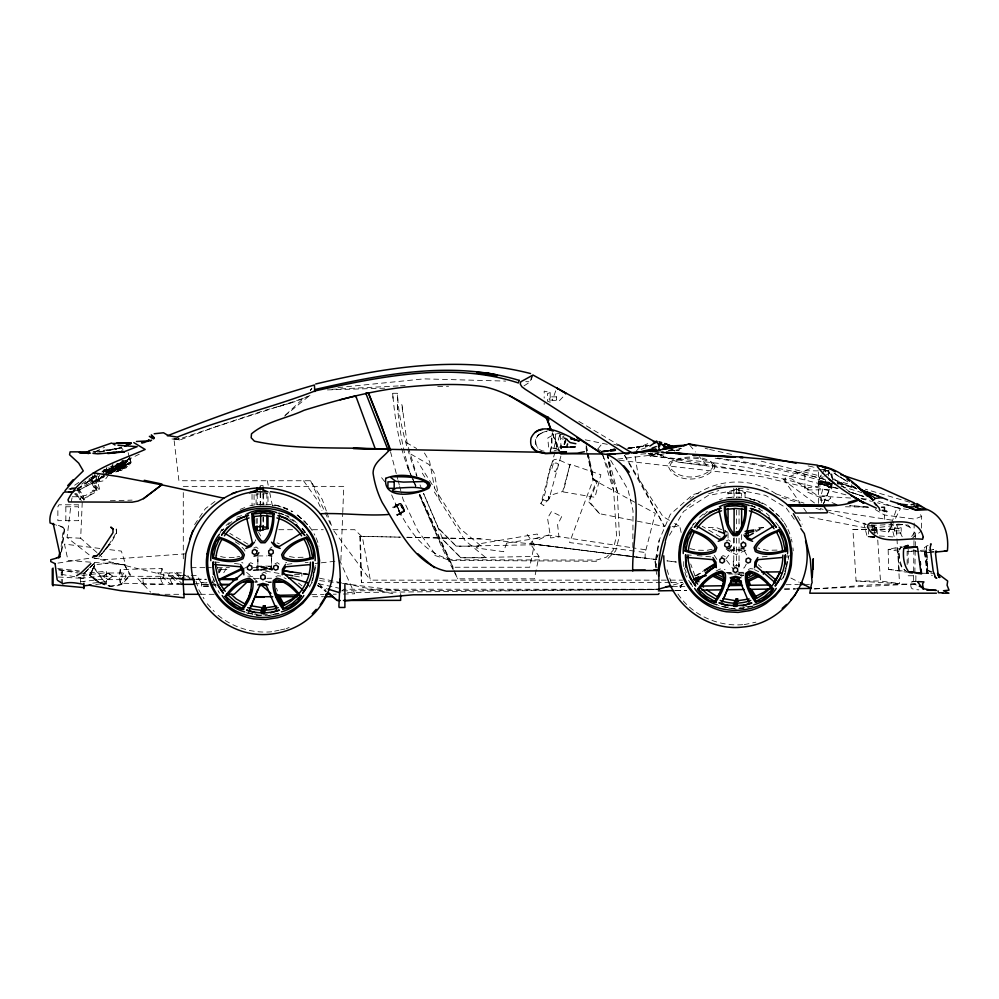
<?xml version="1.0" encoding="UTF-8"?>
<svg xmlns="http://www.w3.org/2000/svg" width="999" height="999" viewBox="0 0 999 999"><rect width="100%" height="100%" fill="white"/><g stroke="black" fill="none" stroke-linecap="round" stroke-linejoin="round"><path stroke-width="0.75" stroke-dasharray="5 3.75" d="M632.829 547.527L633.029 510.851L627.959 489.522L610.314 459.665M683.716 566.57L683.766 559.253M738.885 567.195L738.923 561.113L738.923 566.933M555.382 434.69L555.319 442.42L553.471 450.262M271.453 555.919L271.328 568.468L271.453 558.916M914.185 523.089L913.498 583.853L916.37 585.027M117.02 463.923L123.826 463.436L123.764 468.256L106.706 471.778M915.733 583.978L879.507 584.29L812.549 588.985L915.733 583.978L915.921 575.886L914.797 575.761L915.546 530.944L910.638 537.986M181.618 584.328L143.169 584.228L143.294 578.296M921.415 528.084L921.665 516.408L918.343 511.85M313.836 571.853L313.698 576.485L311.963 579.045M786.151 569.343L786.238 566.258M340.896 560.339L342.694 514.11M342.757 512.562L343.781 486.363L270.542 486.363M563.361 434.44L559.777 434.627L559.652 437.837L563.174 439.273M96.915 552.534L80.669 538.236L82.28 501.51M116.471 464.048L116.221 469.368L110.04 471.166L108.879 467.457M874.799 533.728L874.562 525.561L868.506 525.561M181.793 579.283L92.857 557.704L67.07 537.549L70.979 504.52M61.513 552.085L64.598 527.722L55.844 524.413M61.114 546.453L63.549 527.722L56.106 525.074M61.588 550.936L64.473 528.533M657.205 568.031L655.656 565.559L659.178 540.209L670.304 514.373L692.806 494.655L700.162 492.644M112.887 463.748L112.013 470.167L129.945 466.034L130.132 464.86L118.719 463.336M400.099 503.496L401.336 503.983L404.67 509.989L404.483 511.276L397.44 515.422L397.003 514.685L403.871 510.664L400.337 504.358L393.294 508.066L392.857 507.33L400.162 503.434L401.398 503.983L404.732 509.989L404.483 511.276L397.065 515.484L404.108 511.276L404.295 509.989L401.024 503.983L399.787 503.434L392.495 507.33L392.982 508.066L399.975 504.358L399.787 503.434M404.17 511.276L403.496 510.664L396.628 514.685L397.065 515.484L404.17 511.276L404.358 509.989L401.024 503.983L399.787 503.496L392.495 507.33M655.819 567.844L655.094 561.725L659.178 540.209M71.341 501.51L72.04 497.939M120.242 583.179L121.603 576.311L120.242 569.517L162.025 568.531L163.824 576.311L162.025 584.165L120.242 583.179L118.881 576.311L120.242 569.517M527.185 534.477L534.29 544.742L529.72 567.245L453.121 567.245L438.037 537.699L419.493 494.855M531.855 546.066L538.961 556.331L534.39 578.833L457.792 578.833L453.671 570.766M531.705 375.774L530.407 381.768L523.176 386.401M312.65 577.547L311.076 584.69L309.353 587.05M312.962 576.123L313.898 571.828M314.21 570.404L315.784 563.261M312.625 580.869L316.071 565.159M784.465 573.264L783.528 577.559L781.805 579.919M784.777 571.84L785.726 567.557M786.038 566.121L788.223 556.131M784.764 575.162L787.886 560.876M788.199 559.452L789.148 555.169M786.7 557.255L787.274 554.732M162.025 568.531L160.24 576.311L162.025 584.165M837.299 488.586L825.286 485.189L808.104 487.724L807.117 491.933L836.038 504.295M560.889 456.118L549.138 498.788L544.255 503.858L543.831 505.594L540.859 503.621L559.777 434.627M547.589 500.836L551.123 495.079L562.674 491.496L570.042 464.922L557.055 459.103L553.958 459.727C545.929 471.915 548.801 487.275 542.582 499.85L547.589 500.836L548.826 496.266L549.138 498.788M818.306 470.879L804.882 470.729L804.882 489.96L831.717 489.71L831.905 483.716M564.472 442.969L565.834 438.086M255.294 541.096L255.694 539.772M105.532 471.441L106.768 467.52M104.083 469.268L102.56 476.535M871.915 529.058L888.523 532.242L897.002 507.629L900.461 508.503L893.168 523.001M555.744 390.809L552.235 400.562L559.527 400.562L566.321 393.456M563.936 444.23L565.359 440.322M108.741 474.75L104.408 480.619L96.99 482.105L100.025 473.813M823.501 503.796L831.967 483.653L824.362 483.653L821.453 493.968L821.702 506.518M126.236 460.089L127.348 460.714L124.813 462.512L121.778 470.417L118.943 470.229L116.895 464.298L118.594 463.061M533.004 375.037L530.407 381.768L525.774 381.643M823.501 503.683L831.967 483.653M599.525 513.698L589.198 501.386L597.489 481.243L596.366 481.418L588.461 501.573L599.525 513.698L635.789 520.866M550.312 451.81L551.985 445.816L551.985 434.003M564.285 444.692L565.958 440.584M564.71 444.018L565.859 441.246M106.394 584.228L93.844 567.045L90.135 575.199L94.705 564.997L109.665 562.712L124.563 564.997L130.744 575.199L122.09 584.04C110.352 589.885 98.027 583.354 89.51 575.199L94.705 564.997L90.447 575.199L100.524 582.804L110.589 586.388L98.227 581.755L90.135 575.199M550.012 451.436L551.61 445.629L551.61 434.253M219.88 533.329L221.691 529.32M692.332 526.198L693.531 523.526M655.656 565.559L655.094 561.725L658.229 554.82M95.092 474.138L90.559 481.056L94.518 476.298L98.988 473.863M933.89 551.523L924.937 552.634L924.574 553.384L927.472 569.83L931.343 572.439M888.523 532.242L892.507 524.325M681.93 584.228L680.194 587.624L684.178 585.264M540.859 503.621L543.831 497.989M746.265 564.135L744.305 567.844L739.884 568.768M79.87 499.787L81.481 496.753L75.075 493.444M65.834 520.679L65.834 506.768L66.883 504.795M928.146 545.304L924.387 547.564L926.548 571.191L926.86 572.852L932.404 575.661M219.38 572.764L221.503 568.955M907.941 572.427L902.497 568.406L899.837 560.364L898.85 551.223L901.448 546.578L888.161 549.363L888.648 569.393L906.455 572.19M211.613 583.241L213.798 579.345M218.182 571.553L219.643 568.955L226.011 568.955L222.302 575.162M218.419 572.989L220.692 568.955M547.477 430.919L541.97 432.642L538.324 435.114C532.966 440.696 536.451 450.699 544.255 451.198M101.111 554.695L110.165 544.23L116.533 533.354L116.408 528.958L116.533 533.354L116.221 529.333L116.284 532.667L109.116 544.355L100.824 554.87M669.38 535.352L683.603 511.401L707.891 495.641L737.2 489.71L765.571 495.392L786.151 507.879L795.679 521.316M564.16 435.427L562.999 437.687L562.612 436.725M821.303 474.975L819.667 477.472L819.105 484.016L825.661 484.016L825.511 480.082M822.127 473.726L824.587 469.992M121.728 460.839L127.535 460.402L116.771 464.547M194.605 524.637L205.419 508.628L217.557 499.537M123.888 572.976L121.603 576.311L123.888 579.657L126.174 576.311L123.888 572.976L107.817 572.976L103.047 576.311L107.817 579.657L123.888 579.657M108.029 467.894L113.124 469.43L109.653 473.763M927.284 572.976L925.623 549.3L924.699 547.015M309.715 585.851L312.312 582.305M781.305 579.895L783.89 576.348M96.99 482.105L103.484 475.237M311.925 388.249L310.277 390.422L312.188 388.012M725.699 559.19L733.978 548.439L739.847 549.637M597.902 448.951L602.609 443.032M680.669 448.076L679.02 450.137L670.616 450.799M101.96 476.061L99.038 479.632L97.178 476.348L92.17 477.709M120.854 465.097L116.721 470.104L115.11 470.104L115.11 465.097L120.854 465.097L126.174 463.748M129.882 457.679L126.423 461.763L130.07 458.491M106.181 547.777L109.116 544.355M98.851 556.905L102.959 552.297M103.996 551.148L110.165 544.23M130.007 457.317L126.299 461.451L129.62 458.354M636.425 450.911L639.897 447.053L650.911 442.295M117.083 471.041L123.576 464.173L125.062 464.173L118.506 471.041L117.083 471.041L117.083 466.583L123.576 464.173M109.665 586.388L121.166 584.04L129.82 575.199L130.744 575.199M84.628 572.852L88.774 568.656M89.81 567.594L93.906 563.648L89.86 567.532M93.844 567.045L89.51 575.199L99.588 582.804M85.877 571.391L88.861 568.493M607.991 558.391L615.659 550.973L619.43 536.076L617.27 491.371L607.717 455.357M84.653 572.564L86.801 570.504M91.109 566.371L94.393 563.086L92.283 565.072M655.319 453.608L650.399 456.568L649.725 455.894L652.747 453.009M285.539 414.997L303.284 398.464L215.684 426.835L179.583 440.072L170.929 438.773L179.458 438.948L262.487 411.076L294.443 401.798L309.965 395.554M101.973 472.04L104.907 469.368M104.72 470.417L110.414 471.903L113.124 469.43M226.061 525.437L229.345 522.527M221.553 530.731L223.739 528.796M228.122 524.912L233.579 520.067M221.603 531.043L223.539 529.32M699.612 517.332L706.168 511.513M703.845 514.872L708.216 510.988M693.081 524.762L695.991 522.19M81.731 484.14L88.399 479.383L97.427 491.196L84.316 498.301L79.558 498.913L76.249 492.669M78.072 488.786L78.072 491.258L83.891 499.975L96.441 489.46L95.879 475.487L87.974 478.946M341.708 590.971L343.781 589.235L658.316 589.235M94.893 452.247L96.004 451.323L121.541 447.914L123.014 449.65M284.515 416.096L309.528 395.616L304.533 397.889M686.8 507.092L695.067 500.399M112.512 470.479L114.061 469.243L117.77 468.693L116.284 469.93L112.512 470.479L114.548 470.916L115.784 469.68L114.061 469.243M911.775 538.648L921.353 531.006M125.312 465.784L130.557 461.638L120.242 468.319L125.312 465.784L124.076 466.521M248.539 564.31L250.599 562.724L252.972 563.711M720.991 557.18L723.039 555.594L725.424 556.58M831.343 485.314L828.383 487.549L828.383 483.341M108.491 473.514L112.138 470.791L122.153 467.632L123.077 466.221L113.374 469.368L107.318 473.076M689.922 499.275C713.661 478.346 751.81 475.949 777.359 494.88M269.842 548.501L271.965 546.977M95.941 475.886L77.385 488.848M107.817 579.657L112.575 576.311L107.817 572.976M538.324 435.114L541.171 433.204L546.416 431.655M104.408 474.088L107.38 472.09L124.937 465.284L111.276 466.283M77.335 488.923L86.975 482.542L84.216 483.928M541.171 433.204L537.699 435.489C534.765 439.061 534.128 444.992 537.949 448.164M97.265 475.799L84.69 483.953L86.975 482.542M285.527 562.986L286.651 562.262M111.401 470.979L113.062 469.93M79.558 498.913L83.516 496.441L78.072 487.724M695.054 576.061L702.921 571.153M683.528 583.753L679.645 586.151L683.478 585.714M696.49 575.786L702.971 571.803M110.252 473.601L132.417 461.513L106.219 474.75M916.208 581.093L910.539 582.255L910.963 586.95L911.712 588.436L914.06 589.485L918.818 589.86M70.167 488.898L75.912 488.099M261.975 573.501L264.223 572.177L266.408 573.501M823.251 476.735L817.07 480.369L831.905 489.023M824.487 476.011L830.669 472.377M734.427 566.371L736.675 565.047L738.848 566.371M118.943 470.229L123.576 467.52L123.077 460.901L119.43 462.45M109.241 472.952L112.45 471.103L111.526 468.693L108.242 470.541L109.241 472.952L108.304 470.541M106.668 475.049L125.499 464.173L130.744 463.186L130.494 458.616M110.464 473.026L115.597 470.104L123.451 467.882L122.215 463.061L123.951 462.45L125.674 466.77L121.104 467.207L119.93 464.235L120.979 467.02L109.278 473.401M102.185 471.403L112.887 465.509M755.893 531.843L763.648 527.597L755.681 527.597M104.833 475.437L74.488 490.759L78.821 490.259L103.983 476.598M78.771 482.417L72.952 486.426M78.821 490.259L104.795 476.498M110.664 473.151L128.022 464.173M716.071 571.016L720.204 568.955L725.024 569.48M103.546 471.715L139.248 454.208M253.709 548.101L256.019 546.977L258.142 548.501M726.148 540.971L728.471 539.847L730.581 541.371M211.913 582.867L214.685 581.53M95.117 451.785L104.52 447.302M244.343 568.294L248.576 566.296M539.123 539.472L548.526 535.077L636.051 548.339M641.208 449.275L648.576 446.915M122.215 463.061L105.832 470.479L107.13 473.763M745.791 550.224L736.088 554.557L727.372 550.224M275 563.711L277.385 562.662L279.433 564.248M286.376 628.671L289.123 627.447M106.394 470.354L110.589 468.506M240.11 509.403L247.028 506.73M275.861 576.61L277.847 575.749L280.694 576.086L286.201 578.833M748.313 569.48L750.299 568.618L753.146 568.955M121.166 464.048L124.813 462.512M105.469 472.215L109.291 470.604L113.998 470.104L113.936 468.756L109.665 469.243L103.859 471.903L105.157 471.228L111.463 473.264M111.276 467.632L127.722 461.151L111.276 467.632L113.187 472.952L126.423 467.757L124.013 462.624L123.202 468.993L113.187 472.952M117.457 466.396L123.014 465.909L117.457 466.396L119.256 465.909L118.069 466.221M550.187 392.532L547.415 393.643L547.415 401.123L550.187 402.235L550.187 392.532L544.193 391.108L544.193 398.126M121.503 446.978L117.27 448.601L99.9 451.873L92.919 451.998M814.46 502.959L785.476 481.418L784.977 478.271L813.96 467.195M755.194 530.769L763.648 527.597L755.194 529.595M103.047 472.065L124.937 465.284M921.665 516.408L914.497 519.068L884.39 514.997L875.299 509.54M117.083 466.333L119.805 465.347M902.809 547.015L900.586 547.814L899.038 550.287C898.401 557.33 898.613 566.758 905.594 570.691M117.083 463.986L127.535 460.402M554.158 450.836L559.79 449.001M236.863 517.157L246.616 514.035M708.566 493.793L718.805 490.546M719.467 499.6L722.314 498.701M278.621 406.68L294.443 401.798M874.562 530.506L875.424 530.819L870.017 530.556M673.326 584.977L682.329 582.417M920.616 551.398L926.61 551.398L933.59 549.425L928.92 549.775M548.526 535.077L534.303 538.786L530.219 543.681L634.402 556.967M110.04 471.166L114.061 470.167L112.762 465.159M268.768 615.584L277.872 613.623M753.358 605.844L736.675 609.427L718.418 605.519M716.221 487.037L725.037 485.177M274.638 631.156L279.033 630.219M280.507 629.919L284.915 628.983M744.143 624.65L755.893 622.152M278.509 613.786L269.98 615.571L262.737 615.571M752.384 606.356L742.419 608.441L730.856 608.441L719.542 606.056M249.862 505.831L255.619 504.645M236.938 556.942L239.698 556.381M712.15 549.25L706.643 550.362L696.315 550.162L688.323 548.239M92.233 490.447L94.093 490.072M613.773 449.55L602.522 451.56M256.119 504.695L256.119 493.906L263.224 494.093L267.982 493.169L267.982 503.946M121.541 447.914L101.011 451.873L93.444 451.835M601.81 451.286L614.572 448.926M602.21 451.298L615.047 448.926M97.54 452.11L121.041 447.914M560.077 433.266L554.083 434.315L547.777 438.024L548.588 447.177L555.943 448.788L561.201 448.539M62.438 571.553L61.264 571.74L61.264 582.679M61.264 572.852L62.438 572.664M640.746 454.145L651.261 453.271M57.93 563.111L92.857 557.704M286.975 564.373L293.918 563.386M762.2 556.843L769.18 556.031M615.746 449.787L601.985 451.723L615.746 449.987M627.984 448.064L647.864 445.254M663.998 453.971L657.879 454.845L649.35 454.095M615.709 449.912L602.01 451.773L615.946 449.937M627.884 448.251L647.739 445.716M615.396 449.887L601.535 451.735L615.409 449.962M643.106 446.191L627.709 448.239L649.288 445.566M628.296 448.289L648.363 445.629M627.934 448.376L647.764 445.766M902.234 524.55L876.847 527.659L867.944 524.837M898.85 551.223L888.161 549.363L902.147 548.763M617.769 459.065L648.363 455.519L717.469 463.249L747.764 467.632L793.755 477.222L838.573 488.474M82.018 575.461L106.456 572.664M80.494 578.421L106.456 575.449M80.494 581.755L106.456 578.783M92.707 583.141L106.456 581.568M95.767 584.465L106.456 583.241L106.456 571.066L80.494 574.025L80.494 584.54M253.159 570.441L271.728 568.369M315.06 563.511L319.705 562.986M321.253 562.812L339.822 560.739L354.657 593.806L342.382 594.055M337.912 387.612L423.901 378.871L505.706 381.094M601.935 452.048L615.496 450.686M257.105 504.495L273.351 504.707A56.306 56.306 0 0 1 292.807 511.688M261.551 615.009L257.168 615.446L246.054 611.775M263.012 614.872L267.395 614.435M274.688 613.698L279.071 613.261M739.834 607.292L744.218 606.855M745.679 606.718L751.51 606.131M260.165 485.776L263.099 485.502M260.09 504.532L264.485 504.12M731.081 497.539L725.224 498.101L734.028 496.915L745.803 497.577A56.306 56.306 0 0 1 767.756 506.106L779.882 516.97M601.535 451.973L615.384 450.661M658.691 452.122L663.324 451.698M247.752 576.086L252.585 576.61M907.142 564.535L907.142 551.398L927.372 549.887M94.281 558.079L105.032 559.69L185.764 553.808M874.537 537.1L867.207 536.75L863.735 523.276L864.61 523.214M872.264 536.451L868.006 536.75L874 537.125M924.937 552.634L929.532 552.31M872.214 532.917L876.473 532.667M305.17 562.524L308.117 562.375M332.043 389.31L398.913 385.914M400.462 385.826L405.132 385.589M208.729 586.538L201.536 586.151L208.391 585.876M832.155 483.778L818.493 484.265L818.493 481.98L829.108 482.367M822.751 484.265L831.905 483.941M831.717 484.09L818.181 484.265L818.181 481.98L828.845 482.067M837.474 483.903L841.795 483.778L841.795 482.48L837.474 482.342M201.536 586.151L201.536 582.679L207.03 582.504M208.729 584.939L201.536 584.54L209.753 584.278M327.36 389.91L387.974 388.074M437.699 386.576L448.588 386.251M818.181 484.265L831.23 483.866M668.331 450.449L679.02 450.137L668.88 450.025M110.315 500.736L132.105 500.124M534.29 544.742L456.281 546.291L438.598 528.483L423.564 493.419M538.961 556.331L460.939 557.879L443.256 540.072L423.613 493.568M871.403 524.85C884.302 526.648 900.673 519.98 911.587 528.596L907.941 525.062L895.092 524.35M311.676 594.655L323.963 594.417M333.167 594.23L336.238 594.18M303.097 557.255L294.255 557.43L287.375 556.106M777.022 550.099L766.708 550.299L757.841 547.914M195.692 579.457L206.531 579.283M254.545 578.521L259.191 578.446M266.945 578.321L271.591 578.246M672.389 586.538L684.852 586.338M786.076 584.715L798.538 584.515M806.318 584.39L809.44 584.34M675.511 590.571L686.463 590.397M784.515 588.823L795.429 588.648M726.136 572.489L732.317 572.427M738.498 572.352L744.68 572.277M675.561 590.634L686.463 590.509M784.527 589.323L795.429 589.198M347.402 592.619L659.053 589.235M871.003 529.395L896.44 529.27L899.537 583.616L856.068 581.018L852.921 529.395L870.017 529.345M871.578 529.345L896.44 529.27M194.056 578.109L142.982 578.296L143.169 584.228M342.545 590.846L656.505 589.622M412.075 477.709C399.962 451.223 395.129 422.102 392.669 393.281L397.365 393.281C398.751 421.878 407.018 449.438 416.733 476.161M411.95 477.847C403.384 454.433 399.388 429.632 397.327 404.87L402.035 404.87L407.03 442.832L416.983 476.098M326.336 510.988L322.265 499.475L310.577 480.744L178.908 480.744L173.838 437.962L179.583 440.072M837.162 482.48L841.795 482.48M837.162 483.778L841.795 483.778M183.292 486.363L250.287 486.363M71.528 487.849L75.912 487.849M68.744 488.961L74.363 489.148L69.73 488.961M72.265 496.753L77.835 496.753L81.394 500.561M272.752 505.706L275.861 505.706M65.834 506.768L78.634 506.768L78.634 520.679L57.867 520.679L57.867 506.768L58.978 504.795L78.571 504.795L78.634 506.768M672.165 526.548L679.832 526.548L681.143 532.504M868.506 526.985L874.562 526.985M894.405 528.658L901.198 528.658M852.921 529.395L869.492 529.395M278.796 529.707L294.118 529.707M312.525 529.707L323.251 529.707M332.954 529.707L354.782 529.707L362.387 537.125L370.354 580.144L658.254 580.144M872.214 530.569L876.473 530.569M894.405 530.881L901.198 530.881M901.198 533.041L894.405 533.041L894.405 527.784L901.198 527.784L901.198 533.966M669.917 582.554L361.401 582.554L359.79 536.313L400.924 537.137M875.062 536.75L868.006 536.75L874.762 537.1M728.046 549.925L741.645 549.925M730.007 550.224L742.145 550.224M907.142 551.398L919.117 551.398M931.056 552.21L934.152 552.21M257.854 555.919L266.92 555.919M256.855 566.121L272.19 566.121L272.19 569.642L256.855 569.642L256.855 566.121L271.865 568.668M257.854 566.421L257.967 568.468L257.854 556.231L257.854 566.421L271.453 566.421M191.146 567.657L205.369 567.657M206.606 567.657L211.388 567.657M217.42 567.657L229.408 567.657M252.772 567.657L271.79 567.657M226.935 569.642L218.157 569.642L216.558 566.121M181.381 572.852L168.893 572.852L181.306 582.829M727.185 573.164L731.63 573.164M739.048 573.164L744.979 573.164M922.114 573.289L934.764 573.289M728.658 574.025L733.116 574.025M734.602 574.025L743.506 574.025M294.505 574.525L310.327 574.525L302.672 573.414M740.534 575.262L743.506 575.262M740.546 575.387L743.568 575.387M184.877 575.574L179.033 575.574L181.356 579.07M908.191 575.761L914.797 575.761M103.047 576.311L163.824 576.311M661.288 580.144L668.868 580.144M670.391 580.144L682.529 580.144M856.068 581.018L880.494 581.018L899.537 583.616M671.465 582.554L682.329 582.554M201.536 582.679L207.293 583.004M181.506 583.728L169.942 583.728L157.58 572.852L167.283 572.852L178.346 583.728M194.031 583.728L201.348 583.728L197.327 575.574L187.987 575.574L189.523 578.296M121.166 584.04L122.09 584.04M211.114 584.228L215.497 584.228M201.536 584.54L209.315 584.54M212.799 585.089L216.371 585.089M164.997 594.305L181.93 594.305M200.387 594.305L214.236 594.305M312.737 596.715L323.514 596.715M261.301 615.571L247.09 613.186M742.657 624.65C716.295 626.922 688.873 613.486 675.711 590.359M271.691 631.78C251.661 633.603 231.431 626.985 216.271 613.786M596.553 561.288L449.8 560.364L433.603 555.044M456.031 546.103L481.381 546.291L459.99 528.483L417.644 461.6M460.701 557.692L486.038 557.879L464.647 540.072L432.43 488.911M257.692 581.992L254.62 581.967L257.592 582.017M268.431 582.08L271.503 582.105L268.344 582.117M253.659 569.929L272.29 570.104M824.262 470.954L831.717 471.041M181.019 578.921L137.55 578.296L150.674 592.17M196.541 579.145L205.856 579.27M845.441 506.768L869.879 507.18L849.887 505.432M407.155 537.275L478.733 538.736L532.517 543.98L634.477 556.78M234.191 557.492L223.876 557.292L215.884 555.369M359.79 536.313L401.623 537.212M406.693 537.312L480.644 538.911M818.181 481.98L829.782 482.342M822.751 481.98L828.858 482.205M656.543 453.534L678.096 462.137L706.842 465.659L699.213 456.518M678.733 448.289L681.555 448.414M912.087 581.318L916.533 581.53M80.669 538.236L67.07 537.549M58.329 577.022L83.953 578.421L58.329 573.763M686.825 554.944L691.271 555.194M214.373 562.075L220.304 562.425M876.473 528.409L872.214 528.159L872.214 527.172L876.473 527.534L876.473 533.603M850.661 498.039L818.243 496.016L791.72 478.883L784.977 478.271M861.463 498.713L867.631 499.1M879.382 535.951L892.781 536.925M697.127 555.569L711.113 556.868M819.729 469.48L826.573 470.067M908.378 509.677L894.467 507.33L876.41 500.337M888.648 569.393L905.231 571.278M738.199 488.224L748.888 489.31M849.712 505.656L868.443 507.567M59.228 569.817L79.308 571.977M619.305 460.277L763.099 476.91L808.104 487.724M57.68 568.543L79.308 570.916M648.301 453.733L657.879 454.845L656.63 450.674M99.838 548.451L64.473 544.105L68.007 560.489L125.674 564.76L121.354 551.098L105.981 549.2M636.013 556.98L656.106 559.502M631.668 556.443L532.517 543.98M633.204 556.63L656.268 559.527M635.926 557.167L645.079 558.329L645.267 549.737L637.587 548.576M319.568 580.569L340.996 583.279M342.52 583.478L400.649 590.846L400.649 593.856M678.096 462.137L747.152 471.041L783.378 479.008L846.091 494.88M826.21 509.927L895.054 520.641M634.452 551.098L569.542 542.557L593.219 479.695L655.282 513.324L645.267 552.509L636.001 551.298M234.453 563.448L241.471 564.373M738.099 574.113L742.032 575.362M260.689 567.657L272.727 569.33M302.809 573.488L310.327 574.525M265.659 581.243L269.58 582.504M272.04 568.993L262.862 567.657L271.903 569.617M717.469 458.054L747.764 462.512L793.755 471.403L826.248 479.782M715.184 458.191L750.237 463.811L796.603 473.763L832.105 483.653M651.448 455.581L747.152 471.041M928.958 571.003L931.967 571.49M58.329 569.78L77.922 573.026M256.855 569.642L279.358 573.476M294.368 576.023L301.86 577.31L301.86 573.776M865.883 527.909L810.014 517.22L808.241 514.672M637.3 521.166L664.497 526.548L638.898 479.133L624.687 455.369M585.239 439.822L607.467 444.38M319.48 578.159L396.141 594.405M245.966 612.649L259.653 615.584M318.494 583.741L340.809 588.586M808.066 465.896L815.584 467.569M709.627 449.463L732.367 454.62M897.002 507.629L877.447 502.822M761.176 461.151L821.253 476.273M861.026 498.663L871.478 501.311M793.755 471.403L826.623 479.882M705.144 448.289L708.129 449.075M909.59 502.197L865.371 489.21M823.001 469.642L830.419 471.703M834.515 480.019L852.172 485.152M852.309 492.819L863.81 496.328M613.761 444.205L618.056 445.504M841.008 486.251L861.85 492.607M837.961 483.104L856.842 488.948M851.21 492.37L863.773 496.69M110.352 473.351L107.442 472.465L106.144 473.076L110.901 470.916L114.248 470.541L113.936 468.756M317.857 585.976L326.573 588.673M848.763 491.67L864.772 496.69M838.573 482.967L856.355 488.586M855.094 487.899L837.936 482.442L855.281 487.949M781.842 497.465L799.65 503.121M815.983 508.316L823.401 510.676M829.345 512.562L866.458 524.363M750.149 505.581L757.242 507.892L763.673 511.675M279.121 513.174L283.379 514.572M776.061 493.918L804.008 503.134M820.179 508.454L823.126 509.428M750.112 498.701L759.952 501.948M725.449 606.942L729.62 608.316M276.261 505.369L287.5 509.078M114.548 448.901L116.533 449.587M751.086 505.619L759.827 508.741M278.646 512.749L288.823 516.396M277.06 542.882L279.308 543.718M717.032 530.769L708.578 527.597L716.483 527.597L721.852 529.782M655.269 453.047L663.748 456.268L657.13 453.271M855.818 487.587L850.574 485.564L855.556 487.649M723.189 530.319L728.558 532.504M672.315 449.65L675.112 450.786M670.804 449.263L674.7 451.011M391.62 494.88C403.146 521.84 421.528 555.082 453.446 559.815L596.553 560.052L606.318 557.217L613.061 550.474L616.52 535.576L613.686 490.946L607.817 456.818M656.992 453.221L663.448 456.143M98.227 581.755L100.524 582.804M754.52 569.642L758.641 571.703M116.895 464.298L118.007 464.86M790.871 578.034L799 582.142M863.735 523.276L865.808 524.388M720.466 537.062L702.222 526.248M248.014 544.205L229.782 533.379M406.268 442.557L416.645 448.526M410.926 454.145L429.108 464.585L434.303 473.176L439.185 499.388M597.489 481.243L593.831 479.133L588.274 453.971M596.366 481.418L592.782 479.32L587.162 454.095M752.047 505.719L754.57 507.205M284.79 515.034L293.793 520.317L297.103 523.326M289.685 518.781L297.252 523.226M578.833 421.391L618.731 445.017M669.405 520.354L662.886 516.471L638.898 479.133L634.702 454.47M674.612 523.451L679.832 526.548M277.922 513.324L280.12 514.635M597.639 449.038L602.959 452.247M714.185 555.194L717.22 559.827M241.733 562.325L242.919 563.049M847.914 481.918L839.635 476.785L845.454 480.407M833.953 473.101L845.441 480.357M235.264 541.758L239.086 544.205L244.38 549.687L245.567 552.397M183.978 574.525L189.173 577.872L187.812 575.574M174.7 572.852L180.569 577.035M297.69 514.997L308.404 525.212M845.828 488.873L850.099 492.232M317.707 585.152L326.248 591.858L317.757 585.114M834.864 473.576L839.01 476.848M298.489 583.091L301.948 585.876M844.767 488.036L834.44 479.008L828.995 472.34M177.298 437.1L179.458 438.948M176.86 572.852L181.456 576.81M246.578 572.315L258.204 582.355M74.638 493.968L77.835 496.753M98.077 553.558L105.032 559.69M766.233 513.186L769.555 516.196M318.269 583.316L326.074 590.384M770.142 507.967L778.87 515.896M297.69 515.097L305.332 522.04M758.328 564.772L761.388 567.707M438.598 528.483L456.281 546.291M443.256 540.072L460.939 557.879M207.28 603.783L214.273 611.563M689.685 445.104L695.404 451.96M90.072 478.646L100.087 490.884L95.879 475.487M833.69 479.695L828.296 470.979M381.606 477.709L385.364 482.467M775.686 522.302L778.546 525.961M302.285 528.221L306.106 533.104M726.623 560.389L733.978 570.004M333.866 530.931L370.354 580.144M435.152 554.058L417.769 530.569L403.059 499.35L401.186 492.207M780.856 518.081L783.441 521.653M309.265 526.411L311.85 529.982A54.271 54.271 0 0 1 314.822 535.139M301.935 528.708L305.357 533.454M302.397 528.558L305.881 533.429M303.534 480.744L316.82 499.475L321.953 510.464M783.378 479.008L800.249 503.209M803.795 508.304L807.354 513.399M422.302 473.176L424.837 477.11M77.435 488.386L82.218 495.891L85.614 495.454L95.392 490.134L89.148 478.396M113.624 466.958L115.597 470.104L113.624 466.895M424.438 452.997L429.632 461.6L434.515 487.812M90.322 479.195L96.441 489.46M797.627 516.458L802.16 524.238M198.739 589.71L204.021 598.788M691.158 584.69L686.063 575.899L684.278 570.404M213.624 583.029L219.443 593.081M624.55 455.444L664.497 526.548M399.975 504.358L403.496 510.664M258.616 532.267L260.639 535.963M744.243 550.536L746.89 555.481M124.563 564.997L129.82 575.199M452.997 569.43L442.707 549.275L419.218 495.005M896.29 524.512L902.209 536.75M91.059 477.347L97.427 491.196M310.577 480.744L330.407 524.113M407.742 467.719L410.939 474.725M411.588 476.123L413.499 480.332M414.135 481.73L416.059 485.939M419.892 494.355L453.121 567.245M415.609 486.313L413.698 482.105L415.509 486.438M419.443 494.717L453.321 569.018M453.958 570.417L457.792 578.833M695.017 575.861L690.684 563.985M172.04 583.728L168.394 575.574L178.346 575.574L180.981 582.38M684.303 567.919L687.849 575.961M690.809 582.667L692.582 586.688M212.45 576.386L215.996 584.44M412.699 479.145L414.548 483.429M655.094 561.725L656.668 565.484M602.946 455.419L617.27 491.371M552.697 433.991L559.403 450.911L552.472 432.654M420.055 484.89L421.166 487.812M98.102 476.336L99.713 480.681L93.906 483.828L92.283 475.586M648.826 453.421L649.725 455.894M828.196 470.604L829.245 473.576M326.848 512.425L332.455 528.259M552.26 433.341L558.453 451.024M276.523 588.186L277.485 590.983M110.414 471.903L109.603 469.493L111.214 468.381L123.951 466.895L123.826 463.436M667.02 569.717L671.191 582.579M195.954 581.143L197.814 586.85M602.372 453.971L613.686 490.946M832.766 480.369L831.343 475.424L828.383 473.139L828.383 475.986M83.891 499.975L83.516 496.441M390.522 451.785L396.678 475.024M397.065 476.473L397.814 479.333M398.189 480.769L399.313 485.052M399.687 486.488L400.811 490.771M890.758 523.214L894.28 537M128.147 452.672L129.258 457.18M129.633 458.678L130.744 463.186M586.85 452.697L585.639 445.666M587.499 453.371L593.031 479.195L587.936 453.446M791.445 539.123L792.032 541.995M267.307 480.744L268.207 485.189M269.718 492.607L272.44 505.969M586.438 445.879L587.637 451.935M725.524 530.257L726.023 533.029M607.317 453.846L611.088 476.473M586.113 445.879L586.85 450.324M655.993 569.368L656.88 577.01M792.931 547.852L793.231 550.824M884.39 514.997L884.752 519.318M402.522 411.975L402.035 404.87M397.852 400.399L397.365 393.281M897.676 549.3L899.287 570.441M560.189 434.79L561.088 447.003M397.327 404.87L397.827 411.975M392.669 393.281L393.156 400.399M877.035 529.395L877.334 533.953M877.746 540.022L880.494 581.018M360.464 536.313L361.401 582.554M733.316 565.671L733.303 561.113L733.303 565.471M926.61 551.398L926.61 573.289M908.191 549.3L908.191 566.421M874.562 525.561L874.562 534.09M868.506 530.569L868.506 534.09M831.905 474.25L831.905 477.035M831.717 473.763L831.717 476.785M831.717 483.953L831.717 489.71M825.411 468.756L825.411 472.028M818.368 472.09L818.368 503.796M745.042 497.827L745.042 493.231L728.046 493.231L728.046 497.827M741.832 574.65L741.832 576.81M741.645 493.231L741.645 496.291M741.645 534.602L741.645 540.721M739.048 488.249L739.048 497.614M739.048 510.102L739.048 527.272M739.048 538.199L739.048 566.283M736.45 488.249L736.45 497.614M736.45 510.102L736.45 528.833M736.45 538.199L736.45 566.283M734.103 493.231L734.103 496.291M734.103 537.662L734.103 549.925M733.79 488.249L733.79 497.614M733.79 538.199L733.79 566.283M728.046 533.066L728.046 540.721M650.399 452.959L650.399 456.568M544.193 402.909L544.193 404.458M266.87 493.356L266.87 504.145M263.224 494.093L263.224 504.882M263.224 517.195L263.224 524.9M263.099 493.194L263.099 503.946M263.099 516.246L263.099 523.926M260.689 492.669L260.689 504.994M260.202 492.519L260.202 505.207M257.23 493.756L257.23 504.532M257.23 518.381L257.23 524.537M256.119 518.556L256.119 527.797M254.083 494.58L254.083 503.846M252.035 494.343L252.035 505.119M183.292 492.582L183.292 562.549M83.953 572.664L83.953 581.755M62.5 570.566L62.5 584.964M316.084 537.824A54.271 54.271 0 0 1 318.993 546.253M283.304 507.867A56.006 56.006 0 0 1 291.895 511.825M297.09 515.172A56.006 56.006 0 0 1 308.354 526.048M784.302 522.839A54.271 54.271 0 0 1 787.274 528.009M787.924 529.333A54.271 54.271 0 0 1 791.058 537.674M749.787 498.938A56.006 56.006 0 0 1 764.347 504.695M712.774 464.985L712.524 467.819C702.946 479.445 680.107 480.482 670.616 468.319L670.117 465.409L671.54 462.574C683.316 456.306 699.125 457.067 711.113 462.387L712.774 464.985M714.934 464.672L714.635 468.131C704.894 482.367 673.001 483.953 668.019 465.159L669.817 462.013C682.841 455.457 703.858 454.27 714.934 464.672M569.48 466.158L563.299 491.933L594.954 497.315L600.886 474.75L570.279 464.235L569.48 466.158M553.284 463.686L551.735 469.18L555.506 471.903L558.416 464.048L556.068 462.937L553.284 463.686M506.668 543.056L503.646 551.71L476.261 547.939L480.831 543.556L537.275 534.028L538.511 538.049L506.668 543.056M94.705 564.997L89.823 575.199L97.802 581.63L105.769 584.04L93.594 567.295L94.705 564.997M561.688 516.595L557.604 524.7L558.965 537L550.624 537.924L547.539 518.144L551.485 511.525L561.688 516.595M125.737 462.812L124.138 465.596L125.737 462.812M125.986 461.888L125 463.686L127.722 461.026L125.986 461.888M126.91 461.276L125.437 463.061L124.313 463.061L126.91 461.276M125.25 463.186L122.84 465.284L125.25 463.186M830.606 498.051L828.558 500.212L820.279 500.212L820.279 495.891L828.558 495.891L830.606 498.051M108.179 572.976L103.484 576.311L108.179 579.657L112.949 576.311L108.179 572.976M736.088 489.085L727.372 492.919L745.791 492.919L736.088 489.085M556.618 396.853L549.263 396.853L549.263 400.075L556.618 400.075L556.618 396.853M676.186 562.025L666.92 560.851L676.248 562.025M396.94 505.844L395.579 504.358L400.711 515.172L396.94 505.844M397.252 505.844L395.954 504.358L401.086 515.172L397.252 505.844M926.36 546.153L928.034 573.663L926.36 546.153"/><path stroke-width="1.5" d="M213.287 561.987C212.75 572.902 216.383 583.99 223.077 592.607M312.712 562.512C313.074 573.401 309.365 584.465 302.61 592.994M685.739 554.845C685.202 565.759 688.835 576.86 695.529 585.476M733.353 577.847L733.366 580.894L738.798 580.894L738.823 577.847M785.152 555.382C785.514 566.271 781.817 577.335 775.049 585.864M315.122 560.614C315.696 551.186 312.5 541.558 306.581 534.215M787.562 553.483C788.149 544.055 784.939 534.428 779.033 527.085M181.618 584.328L193.931 584.353L193.981 581.855M658.616 576.273C657.392 544.667 669.78 510.601 699.362 495.516C730.494 478.783 772.814 485.514 795.491 513.074L827.022 512.824L827.759 512.087L823.863 506.331L788.511 505.969M813.036 569.305L813.298 558.703L812.249 577.434M312.712 571.153L312.987 561.888M313.087 558.803L313.174 555.719M785.152 564.023L785.439 554.757M785.539 551.673L785.626 548.588M340.172 578.833L338.898 606.356M262.337 612.012L262.063 608.366L262.987 607.842L263.923 608.366L264.123 610.951L263.649 612.012L262.337 612.012L261.863 610.951M734.777 604.87L734.515 601.236L735.439 600.711L736.363 601.236L736.563 603.821L736.101 604.87L734.777 604.87L734.315 603.821M903.608 549.612C902.946 556.88 903.808 564.747 908.066 570.879M306.518 537.262L306.456 538.324C297.54 541.558 288.149 546.453 283.366 554.994L284.166 557.442C293.007 561.538 303.509 559.964 312.6 557.367L313.336 558.229C303.821 561.338 292.17 563.399 282.904 558.691L281.643 554.72C286.263 545.417 297.015 540.272 306.518 537.262A24.613 24.276 71.9 0 1 313.324 558.229M785.189 550.899L783.066 540.646L778.97 530.132C769.467 533.141 758.716 538.286 754.095 547.589L755.356 551.56C764.622 556.268 776.273 554.208 785.776 551.098A24.613 24.276 71.9 0 0 778.97 530.132M272.877 515.409C272.552 524.463 270.517 534.315 264.248 541.171L261.676 541.171C255.157 533.916 253.234 523.538 252.934 514.048L251.948 513.648C251.823 523.651 253.571 535.377 260.876 542.757L265.047 542.757C272.352 535.377 274.101 523.651 273.976 513.648L268.281 511.663L257.63 511.663L251.948 513.648M59.903 556.231L60.352 552.435M923.276 589.173L922.589 583.791L923.95 581.88L918.019 581.605M584.378 451.748L577.272 453.171L561.438 453.421L559.278 452.185L566.445 451.748C554.732 453.434 527.172 458.329 531.031 438.086C539.722 419.243 564.11 434.24 576.648 440.247L570.866 438.573L579.245 440.996L570.591 438.524M731.718 578.521L731.318 581.381L731.318 580.207M738.798 580.894L738.923 580.019L733.303 580.019M724.4 506.518C724.263 516.52 726.011 528.246 733.328 535.614L737.487 535.614C744.804 528.246 746.553 516.52 746.428 506.518L740.734 504.532L730.082 504.532L724.4 506.518L735.701 505.856L746.091 507.042M811.5 583.916L809.777 593.194L936.438 593.194M213.311 557.504L215.572 547.315L219.867 537.787M685.764 550.374L688.011 540.184L692.319 530.656M659.053 589.235L658.741 570.504L665.421 542.007M279.37 517.519L273.576 542.557L275.824 545.267L279.196 546.528L301.174 533.316M751.822 510.377L746.028 535.427L748.276 538.136L751.648 539.385L773.626 526.173M254.458 542.157L250.949 546.453L245.791 548.439M726.91 535.027L723.401 539.323L718.244 541.308M192.844 530.469L185.764 553.808L183.292 579.657L194.143 579.482M665.322 540.909L669.954 526.685M566.508 447.24L567.619 443.893M248.614 597.976L251.448 589.585M722.951 585.252L723.9 582.454M243.881 574.837L243.544 569.343L240.509 564.71M716.32 567.694L715.996 562.212L712.949 557.579M249.563 609.452L260.177 584.69M250.799 607.055L257.742 589.772M722.015 602.31L732.005 578.683L735.439 577.759L738.885 578.608L748.913 602.297M723.776 598.551L726.96 590.434M551.011 429.77L546.54 418.494L547.839 417.195L602.372 453.971L607.255 454.47L649.974 451.136L658.628 452.085M660.039 445.017L659.49 446.428L656.643 440.996M671.927 446.253L664.81 443.531L663.698 446.316L667.956 448.089M728.571 586.538L729.657 583.94M779.482 573.301L773.588 582.917M189.723 538.973C195.667 522.602 207.455 508.953 221.99 499.537M263.923 608.366L262.462 609.228M265.147 605.981L263.699 606.843L263.299 605.981L265.147 605.981L265.347 608.566M736.363 601.236L734.914 602.097M737.599 598.851L736.138 599.712L735.739 598.851L737.599 598.851L737.799 601.423M225.087 596.465C230.794 588.286 239.198 579.782 249.438 578.209L252.809 580.594C254.383 590.834 248.938 601.386 242.944 609.365L237.125 607.704L228.534 601.423L225.087 596.465L226.149 596.728M697.539 589.335C703.246 581.156 711.65 572.652 721.877 571.078L725.262 573.451C726.822 583.703 721.39 594.255 715.396 602.235L709.577 600.574L700.986 594.293L697.539 589.335L698.601 589.597M550.711 428.921L547.102 418.618L547.839 417.195C527.022 406.106 507.442 391.583 483.916 386.713C457.467 382.879 430.656 384.652 404.17 387.212C370.005 391.021 336.863 400.187 304.083 410.264C286.9 418.344 266.221 421.403 251.486 433.828L251.174 437.774L254.445 441.183C298.239 450.649 343.981 446.541 388.536 449.338M648.851 451.436L649.35 450.512L656.218 449.275L650.586 449.4L635.102 453.009M561.263 452.372L561.438 453.421M327.46 593.556L320.217 604.894M798.413 589.023L794.68 595.541L790.659 599.987M800.661 585.114L802.16 582.504M258.891 552.609L257.243 555.382L254.058 556.181M731.343 545.479L729.682 548.251L726.51 549.05M389.073 450.287C383.316 457.492 373.226 462.5 373.077 473.076C374.55 483.366 377.61 493.344 382.292 502.622C397.927 527.759 414.573 564.547 446.516 571.191L658.741 570.504M245.017 603.796L247.889 599.138M717.469 596.653L721.066 590.846M283.104 609.365L288.861 607.642L297.527 601.423L300.899 596.403C295.117 588.249 286.813 579.907 276.623 578.146L273.251 580.594C271.666 590.846 277.123 601.348 283.104 609.365L283.691 608.441M755.556 602.235L761.3 600.511L769.967 594.293L773.338 589.26C767.569 581.118 759.265 572.777 749.063 571.003L745.691 573.451C744.118 583.716 749.575 594.205 755.556 602.235L756.143 601.298M63.674 492.432C57.455 501.698 48.402 510.914 50.075 522.964L54.77 524.587M298.614 599.437L301.211 595.579M302.947 593.006L308.142 585.289M771.066 592.295L773.663 588.436M775.386 585.876L780.594 578.159M303.808 595.541C298.701 603.496 290.534 609.477 281.381 611.875M776.26 588.399C771.141 596.353 762.974 602.335 753.833 604.745M224.413 535.851C230.132 527.247 239.136 520.716 249.088 517.932M696.865 528.721C702.584 520.117 711.575 513.586 721.528 510.801M221.628 535.389C227.834 525.824 237.537 518.381 248.589 515.409M694.954 527.06C701.036 518.006 710.501 511.138 721.041 508.266M219.405 534.29C213.374 541.57 210.327 551.261 210.801 560.676M691.857 527.147C685.826 534.44 682.779 544.118 683.254 553.546M219.468 537.262L215.759 542.095L212.525 552.21L212.65 558.229C222.09 561.45 233.891 563.511 243.082 558.691L244.343 554.795C239.735 545.442 228.996 540.272 219.468 537.262L219.53 538.386C228.409 541.695 237.899 546.453 242.62 555.057L241.82 557.504C232.904 561.538 222.452 560.064 213.311 557.442L212.65 558.229M691.92 530.132L688.211 534.952L684.977 545.079L685.102 551.098C694.542 554.32 706.343 556.368 715.534 551.56L716.783 547.652C712.175 538.299 701.448 533.141 691.92 530.132L691.982 531.256C700.861 534.552 710.351 539.31 715.072 547.927L714.273 550.374C705.344 554.408 694.904 552.934 685.764 550.299L685.102 551.098M221.903 534.502L227.572 527.172M690.571 532.255L692.469 529.807M694.355 527.372L700.024 520.029M64.972 490.759L74.301 479.695L83.267 470.916L78.696 463.124L69.543 454.72L70.105 451.873L88.911 451.823M227.023 595.691C232.58 588.548 240.06 581.83 249.101 579.932L251.224 581.443C252.185 591.146 247.74 600.674 242.357 608.503L242.944 609.365M701.585 585.127L703.346 583.054M699.475 588.561C705.019 581.406 712.499 574.7 721.553 572.789L723.663 574.313C724.637 584.003 720.192 593.543 714.809 601.373L715.396 602.235M262.175 609.153L264.223 606.78L266.271 609.153M262.312 609.964L260.939 611.55L261.738 613.536L264.248 613.536L265.047 611.55L262.987 609.165M735.301 601.223L736.675 599.637L738.036 601.223M734.764 602.822L733.391 604.407L734.19 606.393L736.7 606.393L737.487 604.407L735.439 602.035M312.175 613.786L316.196 609.34M786.638 604.432L782.205 608.416M649.887 446.078L655.594 442.232M67.695 485.626L73.252 479.632M659.053 593.506L658.254 594.368L653.983 594.43L413.324 594.805L344.892 600.799M248.239 580.931L234.228 594.305L226.536 594.305M872.577 500.899L875.299 498.364L882.167 497.677L887.636 499.912M796.053 463.199L744.867 453.047L688.723 443.956L683.666 445.691L651.023 451.436M299.975 596.603L292.158 603.608L283.104 608.766M772.414 589.46L764.61 596.478L755.556 601.635M296.303 595.192L292.07 598.975L280.831 604.795M767.694 588.998L764.522 591.833L753.283 597.664M233.179 580.369L236.401 577.634M222.964 590.159L242.42 573.314L242.158 569.742L240.235 566.77L214.635 564.547M257.705 584.89L262.987 583.428L268.356 584.89M696.64 580.644L702.409 575.961M695.416 583.029L714.872 566.183L714.61 562.612L712.687 559.627L687.075 557.417M730.144 577.759L735.439 576.298L740.796 577.759M222.914 498.788C244.98 484.89 273.564 484.652 296.915 495.641C333.454 512.812 342.907 555.881 339.635 592.694L328.022 589.11M133.779 442.594L145.155 449.463C117.345 461.9 82.88 470.404 68.007 499.787L68.744 501.948L132.168 502.197L137.924 501.086L143.544 498.613L161.713 484.827L223.726 498.176M143.544 498.613L161.713 484.827L117.957 476.473L93.282 472.827M60.215 556.78L58.479 558.016L59.653 553.071L53.159 523.401M151.648 440.122L150.837 440.684L148.489 439.697M74.95 490.484L72.515 492.12L64.66 491.995M285.414 564.647L282.442 569.28L282.18 574.837M757.866 557.517L754.894 562.15L754.62 567.694M704.233 570.329L714.722 563.798M704.27 571.003L714.635 564.622M76.661 575.699L80.732 573.226L90.872 563.586M693.843 579.457L696.44 577.897M708.104 570.866L713.286 567.732M246.903 513.986C255.856 508.853 267.307 509.103 276.823 512.662M719.342 506.843C728.308 501.723 739.747 501.973 749.262 505.519M693.468 579.745L698.776 576.598M705.406 572.652L716.021 566.346M282.305 606.318C297.465 599.388 308.354 584.49 310.152 567.894A47.253 47.253 0 0 0 310.414 562.25M754.757 599.188C769.917 592.257 780.806 577.347 782.604 560.751A47.253 47.253 0 0 0 782.854 555.119M745.129 536.213L748.139 536.076L753.308 533.254M56.194 558.266L59.166 556.655M746.453 573.713L750.436 571.64M746.453 575.874L751.76 573.114M535.352 432.092L538.998 430.294M746.89 578.284L755.119 574.263M746.89 580.444L757.854 575.099M746.89 582.23L759.228 576.223M218.831 579.532L242.357 568.169M218.968 580.282L242.932 568.968M124.912 446.153L131.369 443.219L116.533 443.094M930.444 544.168L931.118 543.856L930.131 547.502L933.228 571.428L935.576 577.434L936.75 578.296L934.952 576.997M315.097 390.921C269.98 408.404 222.29 418.956 177.298 437.1L168.581 435.739L163.511 432.767L154.183 433.766M905.656 546.453L908.191 545.404L904.157 546.615M778.895 531.193C769.992 534.415 760.601 539.323 755.818 547.852L756.605 550.299C765.459 554.395 775.961 552.834 785.052 550.237L785.776 551.098M272.977 514.048L273.976 513.648M746.428 506.518L745.429 506.918C745.104 516.396 743.306 526.823 736.7 534.028L734.115 534.028C727.597 526.785 725.686 516.396 725.386 506.918M167.345 435.814C215.609 416.758 264.535 399.35 314.41 384.99L314.785 391.533M125.724 445.367L131.369 443.219L112.575 443.469L114.985 445.017M652.072 448.164L656.268 446.553M56.568 558.141L50.749 559.752L50.749 561.538L54.895 563.586M753.783 531.306L745.129 533.566M88.399 451.136L111.651 443.032M236.663 519.468L248.314 515.234M709.115 512.337L720.754 508.104M881.605 507.267L884.452 507.267L884.452 511.463M276.785 606.106L264.223 608.029L250.312 605.669M278.259 607.629L272.852 609.365L262.987 610.426M749.225 598.975L736.675 600.899L722.764 598.538M750.699 600.486C740.983 604.07 729.907 604.07 720.179 600.486M278.821 610.127C268.556 613.886 256.905 613.773 246.678 609.964M751.273 602.996L745.566 604.807L736.663 605.719M232.255 493.444L236.401 492.182M915.608 506.893L917.644 506.281M848.226 502.385L858.428 499.35L863.66 503.021M270.592 612.812L279.47 610.202M743.044 605.681L751.922 603.071M658.316 589.235L670.317 585.826M694.342 579.008L706.343 575.586M147.877 441.246L141.508 442.782L144.593 442.47M915.546 503.796L911.125 504.695M259.553 585.814L262.987 584.89L266.433 585.751L276.473 609.427M300.899 596.403L299.9 596.665C294.018 589.198 286.401 582.005 276.885 579.857L274.762 581.381C273.826 590.609 277.847 599.8 282.979 607.28M773.338 589.26L772.352 589.535C766.458 582.067 758.853 574.875 749.337 572.727L747.215 574.25C746.278 583.466 750.299 592.669 755.431 600.149M315.709 383.991C385.302 367.307 460.102 355.182 530.531 373.551M320.404 513.761C342.707 512.749 365.834 516.171 388.411 514.497M340.135 399.762L354.595 396.178L356.268 397.29L375.299 448.963L353.171 448.414L388.124 449.3M683.666 445.691L685.701 445.192L667.707 446.191L669.505 448.164M745.129 531.393L753.783 529.92M540.159 430.032L542.482 429.508M255.519 491.683C214.548 495.204 183.666 537.774 192.882 577.809C199.975 612.712 235.09 638.199 270.467 634.165C354.845 624.562 354.82 501.311 270.467 491.683M663.486 447.028L666.158 446.478M267.982 516.271L267.982 528.596L263.224 529.52L263.224 526.436M935.389 551.336L936.5 551.161L935.514 553.446L936.313 560.551L938.111 573.838L939.597 577.434L938.473 576.748M662.699 449.15L675.686 447.24M153.684 438.948L153.684 438.211L152.385 438.399L149.35 436.301M926.797 509.74L916.095 510.289L897.614 503.496L915.171 509.552L924.874 508.628C943.168 514.46 949.3 533.491 947.377 550.911L935.663 552.06M628.846 453.646L625.799 454.033L525.399 389.373L521.878 386.775L520.267 384.116L520.704 381.83L533.004 375.037L654.67 441.67M633.403 453.071L637.974 452.497M903.633 548.576L917.02 546.952L917.644 548.251L920.928 572.539L920.491 573.164L909.115 571.74M83.541 585.864L91.184 584.989M253.134 516.62L262.987 515.571L272.852 516.62M725.586 509.49L735.439 508.429L745.304 509.49M654.52 442.694L657.092 442.432M107.817 453.546L124.138 451.873L121.603 451.111M252.872 514.048L263.261 512.986L273.639 514.173M107.942 453.059L114.123 452.447M118.756 451.985L123.389 451.536M653.259 441.733L655.781 441.483M633.766 452.672L649.974 451.136M95.679 556.168L93.032 556.406L96.99 555.606L96.379 556.106L99.338 553.384L113.012 532.667L112.887 528.833L113.374 529.395L110.777 527.11L113.187 529.333M544.88 453.546L552.722 452.984M254.083 526.985L260.689 526.548L266.87 527.297L267.982 528.596M107.967 452.872L116.783 452.322M119.73 452.147L124.138 451.873M607.929 454.345L615.097 453.908M741.395 582.267L741.395 584.914L730.831 584.914L730.831 580.956L741.395 580.956M741.395 583.116L730.831 583.116M739.098 533.878L733.079 533.878M309.84 564.61L285.751 566.77L283.828 569.742L283.629 573.314L303.022 590.109M782.279 557.479L758.191 559.627L756.28 562.612L756.081 566.183L775.474 582.979M136.438 441.483L150.35 440.809M280.195 548.439L274.962 546.453L271.528 542.157M739.098 531.668L736.088 531.805L736.088 535.427M752.634 541.308L747.414 539.323L743.98 535.027M571.028 447.053L575.224 446.865L570.866 447.053M220.754 584.914L229.533 584.54L219.892 584.228M563.424 447.177L560.327 447.115L565.209 446.928M276.373 595.354L297.864 594.929M325.487 594.393L330.095 594.293M658.803 569.767L653.92 569.83M218.918 579.083L237.512 578.783M288.624 577.971L291.72 577.922L307.692 582.854M666.158 586.638L672.389 586.538M700.424 586.088L722.227 585.739M728.458 585.639L742.469 585.414M747.14 585.339L770.504 584.964M800.099 584.49L804.769 584.415M658.378 590.846L673.95 590.596M701.985 590.147L722.227 589.822M726.897 589.747L744.03 589.472M748.701 589.398L770.504 589.048M796.977 588.623L811.001 588.399M787.824 505.407L793.581 505.344C815.371 504.92 837.899 509.078 858.541 500.149L863.685 502.972C846.99 492.794 829.37 482.13 817.257 466.521L818.306 465.534L826.947 467.994M761.675 572.065L778.671 571.865L781.38 573.239M560.327 447.115L571.216 447.115M645.267 570.067L633.466 570.129L632.717 570.879C631.693 533.291 651.236 475.149 607.255 454.47L606.63 454.408M327.472 592.819L337.225 600.486L340.322 600.486M343.406 600.474L400.649 600.362L400.649 594.929M787.15 504.732L836.725 504.982M904.232 547.015L917.094 547.015M733.79 580.332L739.048 580.332M243.756 581.88L251.548 581.942M938.536 592.757L942.806 592.757M942.369 593.194L948.925 593.194L943.481 590.721L949.05 590.159L947.077 585.214L947.689 581.018L937.462 573.351M152.697 594.305L158.853 594.305M183.466 594.305L198.851 594.305M255.806 596.715L272.739 596.715M275.811 596.715L297.352 596.715M325.05 596.715L332.742 596.715M255.682 597.277L264.098 597.277M339.023 607.467L344.892 607.467L344.892 584.353M274.575 582.13L285.314 582.23M246.828 581.905L252.972 581.967M274.488 582.18L285.252 582.28M542.007 452.272L389.647 449.338L381.493 425.349L368.381 392.769M551.261 452.397L558.965 452.497L560.514 453.733L602.372 453.971L576.66 437.525M219.817 579.482L236.9 579.72M917.781 573.488L921.602 573.601L921.09 569.13M68.556 491.995L72.515 492.12L68.681 491.995M927.047 590.009L936.25 590.347L927.147 590.022L931.493 590.159L922.839 588.623L917.706 582.005M266.071 492.007L257.542 491.683L249.5 492.794L260.14 488.536L268.044 491.958M712.599 456.043L692.744 455.032L737.749 456.818L781.83 460.714L817.432 465.159M717.17 456.281L732.442 457.067M740.072 457.467L743.131 457.617L740.059 457.405M735.451 457.092L666.046 452.435L686.7 454.058L666.845 452.372M904.182 506.618L912.636 506.955L919.38 505.656L921.415 506.768M907.467 504.932L901.11 504.17M661.675 452.347L667.769 452.859M675.149 453.509L681.043 454.021M886.3 511.463L886.987 511.525L882.167 510.352M53.047 584.727L83.953 587.624M117.969 445.279L137.175 446.678L124.5 451.623L97.802 453.846L92.919 453.359M261.588 610.264L253.134 609.365L247.727 607.629M735.177 605.869L724.787 604.682L719.118 602.822M909.402 572.614L912.312 573.014M283.254 570.779L301.311 573.276M908.216 571.703L921.602 573.601M544.755 453.171L535.976 451.073L531.705 446.428M283.866 570.716L292.857 572.252M283.866 574.238L292.857 575.774M89.148 585.214L120.242 590.596L184.103 597.827L182.867 577.484M83.267 584.29C76.661 583.079 69.555 581.505 62.999 583.728L57.93 580.644M575.849 443.718L570.154 442.594L567.245 440.01M144.281 480.307L161.9 484.016M819.168 465.721C840.958 468.581 856.655 485.839 872.514 499.413L857.929 487.3L872.514 499.413M740.996 548.189L744.168 548.913M268.544 555.319L271.728 556.043M688.723 443.956L696.191 445.929M87.225 452.31L90.509 453.171M899.837 503.983L890.371 501.023M840.808 474.587L881.043 488.036L914.31 502.934M713.298 601.423L716.271 602.285M719.255 603.134L728.196 605.706M240.846 608.566L243.818 609.415M246.803 610.277L255.744 612.849M547.777 429.37L553.246 431.106M861.038 489.785L882.167 497.677M662.512 444.58L659.427 443.593L658.378 446.316L659.752 450.462M749.35 510.801C759.302 513.586 768.293 520.117 774.025 528.721M717.12 604.745C707.966 602.31 699.737 596.378 694.63 588.399M276.898 517.932C286.85 520.716 295.854 527.247 301.573 535.851M244.668 611.875C235.514 609.452 227.285 603.521 222.178 595.541M750.349 508.429C760.813 511.413 770.241 518.369 776.223 527.46M277.897 515.571C288.374 518.556 297.802 525.499 303.771 534.602M658.99 441.67L661.713 442.594M751.323 508.528L760.052 511.65M271.591 513.061L274.5 514.098M278.871 515.659L287.6 518.781M864.11 491.196L879.382 496.678M828.196 468.381L830.169 469.118M718.443 531.306L724.088 533.416M919.242 586.188L923.538 587.936M664.81 443.531L670.416 445.829M564.098 438.024L567.132 439.323M876.348 508.129L863.061 501.948M566.321 393.456L561.376 390.921M715.696 573.601L725.324 578.284M714.322 575.099L723.95 579.77M712.949 576.223L723.95 581.568M659.465 443.344L665.609 446.428M821.64 466.283L825.674 468.319M800.361 582.829L811.2 588.299M719.143 572.427L723.126 574.5M731.081 578.646L733.728 580.019M913.96 505.794L919.917 508.928M548.026 428.933L550.249 430.107M858.428 499.35L851.123 495.392L863.523 502.934M151.336 434.815L154.296 437.712M151.336 435.676L153.684 438.211M565.134 392.769L556.743 388.012L558.104 388.886M860.376 489.547L874.625 497.739M717.357 596.803L706.655 589.947M716.133 599.188L707.529 594.23L700.187 587.612M244.905 603.933L236.313 598.975L231.069 594.243M243.681 606.318L235.077 601.361L227.735 594.742M831.156 469.493L835.301 471.903M714.872 601.435L705.868 596.141L698.139 589.135M242.42 608.566L233.429 603.284L225.687 596.266M618.731 445.017L632.042 452.897M925.249 508.628L916.907 503.558L916.907 506.031M509.203 395.429L547.102 418.618M697.252 526.198L719.23 539.46L722.539 538.136L724.787 535.427L719.005 510.377M224.812 533.329L246.79 546.59L250.1 545.267L252.347 542.557L246.553 517.519M849.462 480.744L847.052 479.07L849.562 480.819M851.922 482.455L859.29 487.599M546.54 418.494L548.801 420.242L547.839 417.195M776.698 580.594L766.67 572.327M829.245 479.32L834.565 483.653M546.853 417.682L548.401 418.956M417.894 553.808L434.403 567.657M261.688 585.377L270.979 593.406M864.11 493.356L867.544 496.353M701.41 585.227L703.508 587.112M328.296 592.407L337.225 600.486M874.3 502.559L879.07 507.879L879.869 510.477M623.701 465.721L629.258 472.152M874.375 502.997L876.098 505.094M768.731 517.382L776.373 527.135M778.271 529.57L780.182 532.005M296.278 524.512L304.87 535.489M696.428 578.309L698.925 581.768M697.689 584.153L694.367 579.545L690.334 570.541L688.274 560.826A47.34 47.34 0 0 1 688.024 555.144M225.237 591.283L221.915 586.675L217.882 577.684L215.834 567.956A47.34 47.34 0 0 1 215.572 562.287M800.873 528.646L804.332 533.541L810.326 559.065L812.112 583.004M689.572 577.172L695.654 586.101M217.994 585.576L223.214 593.231M752.347 590.846L756.655 597.764M284.203 604.894L278.933 595.179M754.869 597.439L750.199 588.561M282.417 604.57L277.198 594.28M793.381 513.661L800.923 526.623M306.381 538.261L310.614 547.777L312.737 558.029M747.452 581.518L749.1 585.739M748.975 581.056L750.424 585.252M55.082 563.586L57.18 579.845M263.299 605.981L263.911 608.766M938.049 590.846L938.361 592.395M920.229 561.675L920.566 564.647M805.556 540.909C814.784 580.968 783.903 623.526 742.919 627.035C702.172 632.055 662.974 596.89 663.811 555.794M560.976 445.479L561.201 448.539M685.476 555.057L685.926 567.432M213.024 562.187L213.474 574.562M193.781 579.358L193.931 584.353M763.348 571.578L763.348 574.213M749.437 573.164L749.437 575.262M748.139 531.256L748.139 536.076M745.042 508.553L745.042 516.208M741.645 508.553L741.645 528.471M736.088 581.256L736.088 585.214M734.103 508.553L734.103 534.602M733.728 577.859L733.728 580.494M728.046 508.553L728.046 525.399M722.727 573.164L722.727 575.262M266.87 514.947L266.87 527.297M263.099 487.037L263.099 490.109M263.099 525.462L263.099 530.069L257.23 530.694L257.23 526.073M260.689 514.235L260.689 526.548M260.202 486.738L260.202 489.81M260.202 525.212L260.202 531.006M257.23 487.599L257.23 490.671M256.119 526.248L256.119 529.333M254.083 516.183L254.083 525.437M83.953 583.241L83.953 588.686M53.047 568.031L53.047 585.901M52.298 568.768L52.298 584.852M688.274 550.899A47.34 47.34 0 0 1 694.367 532.18M776.523 532.18A47.253 47.253 0 0 1 782.604 550.899M215.834 558.029A47.34 47.34 0 0 1 221.915 539.31M304.071 539.31A47.253 47.253 0 0 1 310.152 558.029M394.218 481.855L394.155 488.349L387.849 488.349L387.974 481.855L394.218 481.855M923.276 537.187L922.589 539.285C904.495 536.875 877.896 547.352 867.507 526.923L868.131 524.512L870.479 522.839C887.936 525.399 917.269 512.837 923.276 537.187M256.905 550.886L256.706 553.471L254.333 554.532L252.21 553.071L252.472 550.486L254.795 549.363L256.905 550.886M729.357 543.756L729.158 546.341L726.773 547.39L724.662 545.941L724.924 543.356L727.235 542.232L729.357 543.756M318.356 562.862C316.758 635.651 209.203 635.626 207.63 562.862C209.303 490.234 316.671 490.259 318.356 562.862M790.808 555.731C789.21 628.521 681.643 628.496 680.082 555.731C681.755 483.104 789.123 483.129 790.808 555.731M207.105 553.871L206.443 559.752A58.666 58.666 0 0 0 208.229 577.347C211.688 590.796 220.367 602.684 231.905 610.352A56.306 56.306 0 0 0 253.858 618.893L265.634 619.555L277.347 617.769A54.271 54.271 0 0 0 293.619 610.626L302.809 603.284L310.352 594.08A56.306 56.306 0 0 0 318.893 572.127L319.543 560.352L317.757 548.638A54.271 54.271 0 0 0 310.614 532.367L303.271 523.176L294.081 515.634A56.306 56.306 0 0 0 272.128 507.092C250.537 503.421 227.51 513.498 215.634 531.905A56.306 56.306 0 0 0 207.093 553.871M679.545 546.728L678.883 552.622A58.666 58.666 0 0 0 680.669 570.217C684.128 583.666 692.819 595.541 704.357 603.221A56.306 56.306 0 0 0 726.31 611.75L738.086 612.412L749.799 610.626A54.271 54.271 0 0 0 766.071 603.483L775.261 596.141L782.804 586.95A56.306 56.306 0 0 0 791.333 564.984L791.995 553.209L790.209 541.508A54.271 54.271 0 0 0 783.066 525.237L775.724 516.046L766.533 508.503A56.306 56.306 0 0 0 744.567 499.962C722.989 496.291 699.962 506.368 688.086 524.775A56.306 56.306 0 0 0 679.545 546.728M278.209 566.633L277.872 569.218L275.499 570.204L273.439 568.618L273.776 566.108L276.161 565.047L278.209 566.633M750.661 559.502L750.324 562.075L747.939 563.074L745.891 561.488L746.228 558.965L748.601 557.917L750.661 559.502M385.751 478.334C382.704 500.986 417.27 494.667 428.908 488.161L430.319 485.314L428.958 482.355C416.67 475.262 398.638 472.902 385.751 478.334M519.218 380.407L518.356 382.942C452.16 361.363 380.557 376.611 314.41 391.046L315.834 389.31C381.78 374.288 452.922 360.052 519.218 380.407M427.909 485.252L426.798 487.549L424.513 488.961C415.484 486.226 405.569 487.912 396.328 488.036L392.37 490.197L393.356 491.196C404.508 492.719 417.332 493.868 427.36 487.787L428.721 485.252L427.485 482.904C417.257 475.799 403.783 476.973 391.933 476.723L390.759 477.534L395.766 481.306L403.434 482.105L423.951 481.543L426.673 483.029L427.909 485.252M249.363 565.109L247.315 566.695L247.577 569.28L249.962 570.267L252.073 568.681L251.748 566.108L249.363 565.109M721.815 557.979L719.767 559.565L720.029 562.15L722.414 563.136L724.525 561.55L724.2 558.965L721.815 557.979M270.729 549.363L268.619 550.886L268.881 553.471L271.191 554.532L273.314 553.071L273.114 550.486L270.729 549.363M743.181 542.232L741.071 543.756L741.333 546.341L743.643 547.39L745.766 545.941L745.566 543.356L743.181 542.232M265.172 578.471L262.987 579.795L260.739 578.471L260.739 575.899L262.987 574.575L265.172 575.899L265.172 578.471M737.624 571.341L735.439 572.664L733.191 571.341L733.191 568.756L735.439 567.432L737.624 568.756L737.624 571.341M368.319 392.832L365.784 393.144L388.161 450.324L390.759 450.387L368.319 392.832M945.466 551.036L944.355 551.098L946.265 551.036L945.466 551.036M488.186 373.176L477.06 372.315L477.122 373.176L496.84 375.961L496.84 374.912L488.186 373.176M81.543 452.797L79.258 452.609L88.961 453.421L81.543 452.797M939.597 577.434L937.986 574.712L939.597 577.434"/></g></svg>
